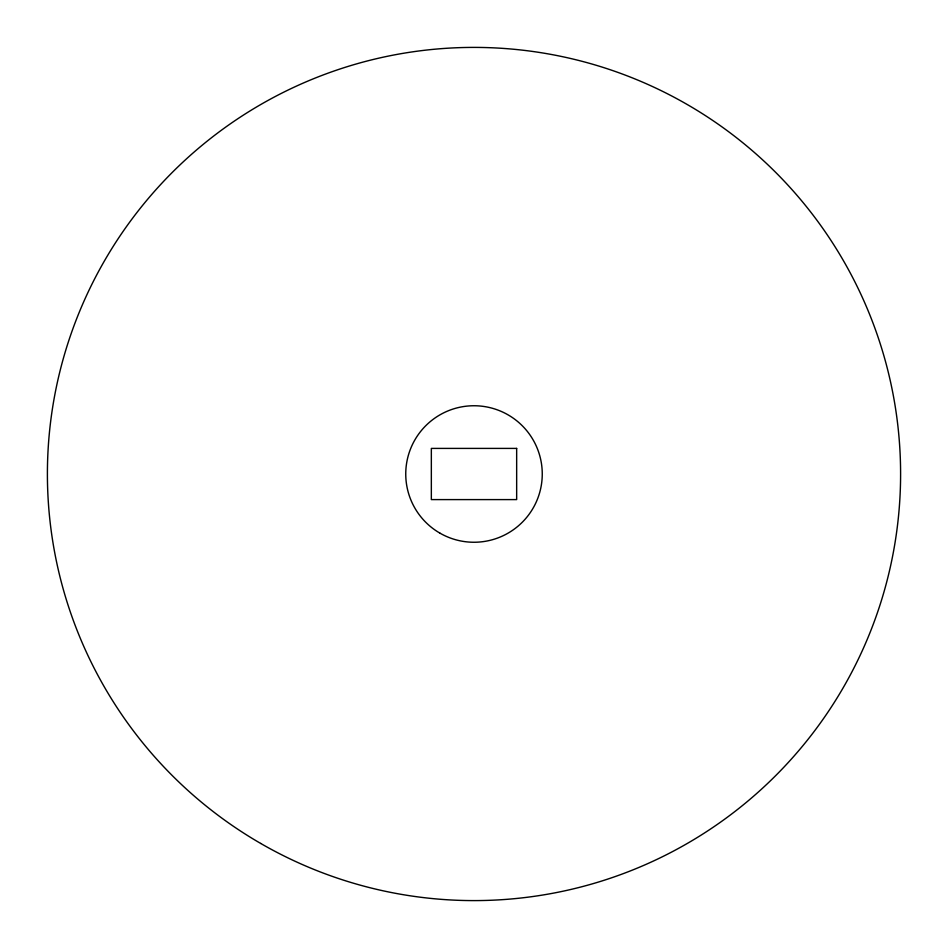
<?xml version="1.0" encoding="UTF-8"?>
<svg xmlns="http://www.w3.org/2000/svg" width="948" height="948" viewBox="0 0 948 948"><rect width="100%" height="100%" fill="white"/><g stroke="black" fill="none" stroke-linecap="round" stroke-linejoin="round"><path stroke-width="1.42" d="M516.66 448.404L431.34 448.404L431.34 499.596L516.66 499.596L516.66 448.404M260.7 843.447A426.6 426.6 0 0 0 900.6 474A426.6 426.6 0 0 0 260.7 104.553A426.6 426.6 0 0 0 260.7 843.447M439.872 533.108A68.256 68.256 0 0 0 542.256 474A68.256 68.256 0 0 0 439.872 414.892A68.256 68.256 0 0 0 439.872 533.108"/></g></svg>
